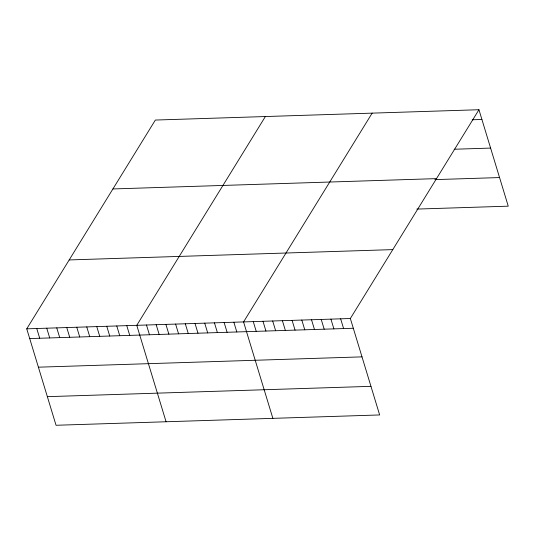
<?xml version="1.0" encoding="UTF-8"?>
<svg xmlns="http://www.w3.org/2000/svg" width="535" height="535" viewBox="0 0 535 535"><rect width="100%" height="100%" fill="white"/><g stroke="black" fill="none" stroke-linecap="round" stroke-linejoin="round"><path stroke-width="0.8" d="M478.952 109.728L350.351 318.512L379.649 414.946L56.048 425.271L26.75 328.831L155.351 120.054L478.952 109.728L508.25 206.169L416.832 209.085M265.373 116.543L136.773 325.32L166.077 421.761M372.159 113.132L243.559 321.916L272.863 418.357M472.204 119.78L481.908 119.472M454.195 149.245L490.602 148.081M112.912 188.949L436.513 178.623M434.835 179.62L499.556 177.56M69.189 259.936L392.79 249.611M26.75 328.831L350.351 318.512M29.713 338.575L353.307 328.256M38.4 367.184L362.001 356.865M47.361 396.662L370.956 386.337M340.641 318.82L343.604 328.564M330.931 319.127L333.893 328.871M321.227 319.442L324.183 329.185M311.517 319.749L314.48 329.493M301.807 320.057L304.769 329.801M292.103 320.365L295.059 330.115M282.393 320.679L285.356 330.423M272.683 320.987L275.645 330.73M262.979 321.294L265.942 331.045M253.269 321.609L256.232 331.352M233.855 322.224L236.818 331.974M224.145 322.538L227.107 332.282M214.435 322.846L217.397 332.589M204.731 323.153L207.694 332.897M195.021 323.468L197.983 333.211M185.311 323.775L188.273 333.519M175.607 324.083L178.57 333.827M165.897 324.391L168.859 334.141M156.187 324.705L159.149 334.449M146.483 325.012L149.446 334.756M126.775 325.641L129.731 335.385M116.77 325.962L119.733 335.706M106.766 326.283L109.728 336.027M96.768 326.597L99.724 336.341M86.764 326.918L89.726 336.662M76.759 327.239L79.722 336.983M66.761 327.554L69.717 337.304M56.757 327.875L59.719 337.618M46.752 328.196L49.715 337.939M36.755 328.517L39.71 338.26"/></g></svg>
